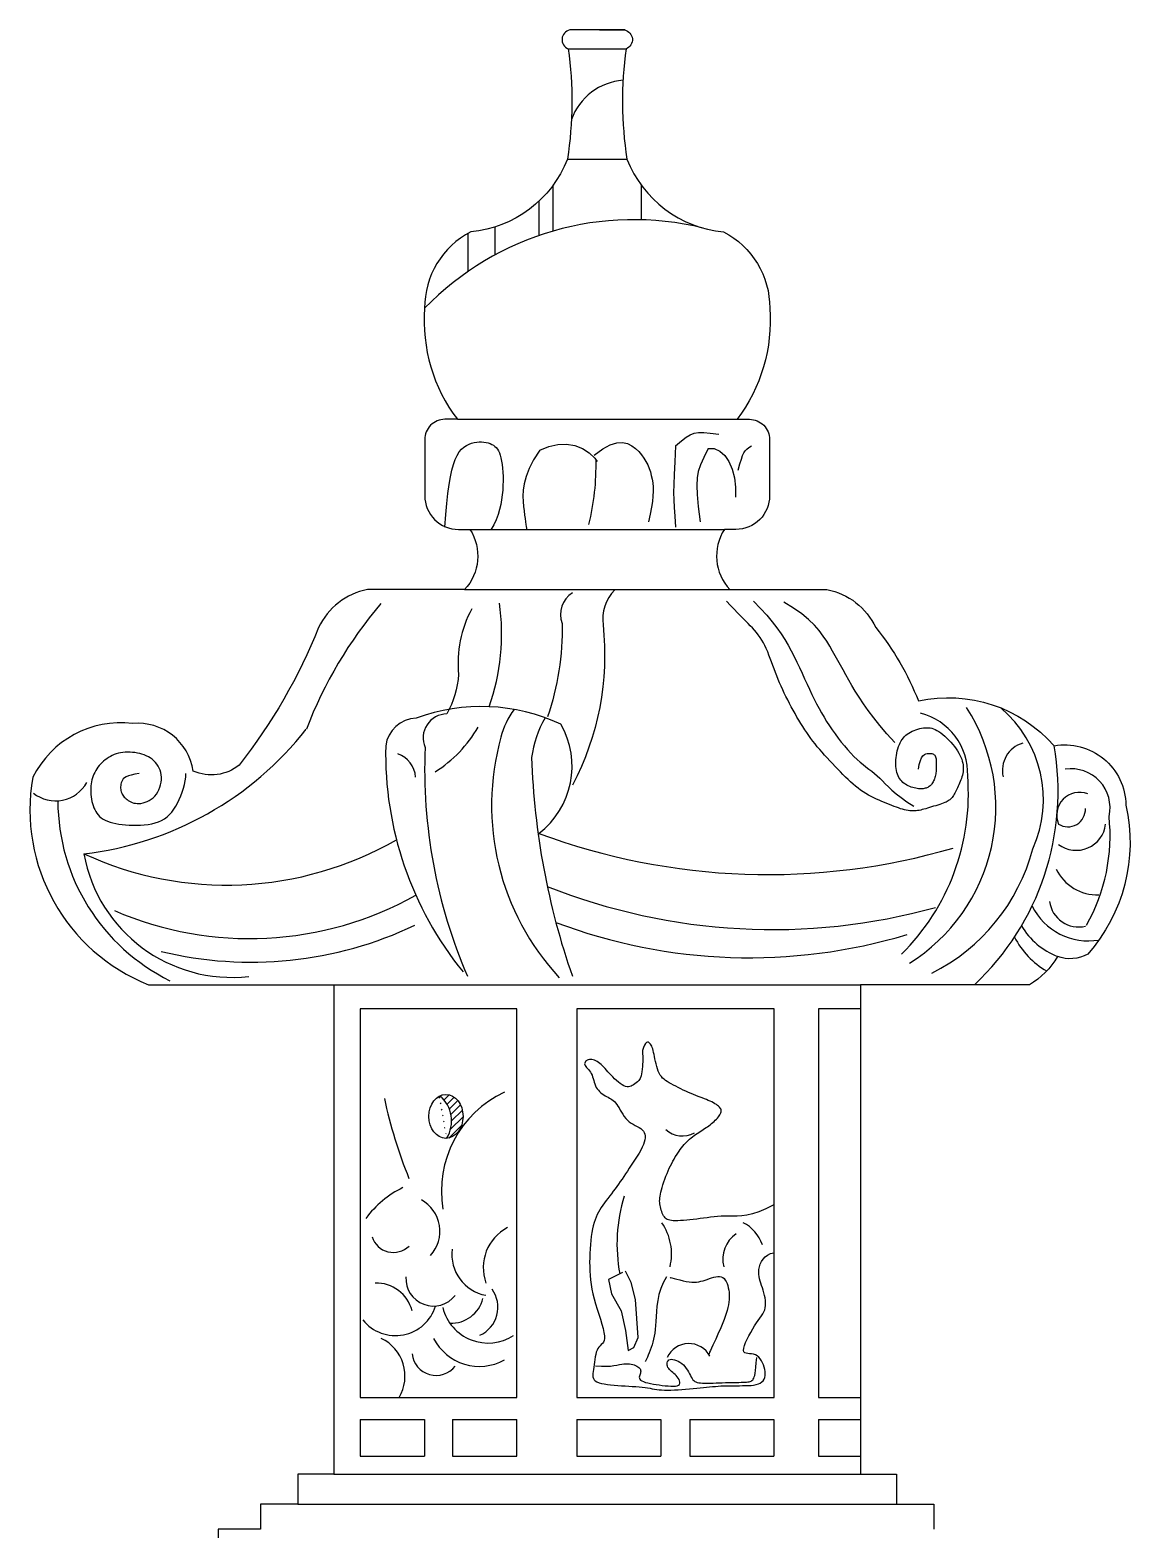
# Model space of a CAD drawing. Extents: x 1629 to 1966, y 405 to 1335.
# Drawn here: x 1629.2 to 1966.1, y 875.8 to 1334.7 of the extents above; entities that cross this region are included whole.
import ezdxf

# ---------------------------------------------------------------- set-up
doc = ezdxf.new("R2010")
doc.units = 0
doc.header["$LTSCALE"] = 10
doc.header["$MEASUREMENT"] = 0
for name, color, linetype in [('3', 3, 'CONTINUOUS'), ('4', 4, 'CONTINUOUS'), ('7', 7, 'CONTINUOUS'), ('BH', 3, 'CONTINUOUS')]:
    doc.layers.add(name, color=color, linetype=linetype)

msp = doc.modelspace()

# ---------------------------------------------------------------- hatches: boundary and pattern name
at = {"layer": 'BH'}
h = msp.add_hatch(dxfattribs=at)
h.set_pattern_fill('ANSI31', color=256, scale=12.3624, style=0)
h.set_pattern_definition([(45, (882.2914, 1049.1103), (-1.092692, 1.092692), [])])
edge = h.paths.add_edge_path()
edge.add_ellipse((1756.56, 1002.12), major_axis=(0, 6.73), ratio=0.778565, start_angle=182.5027, end_angle=380.0854)
edge.add_arc((1748.17, 1000.74), 10.14, -31.7931, 49.4692, ccw=False)

# ---------------------------------------------------------------- linework, layer by layer
at = {"layer": '3'}
for p, q in [((1794.04, 1328.95), (1811.75, 1328.95)), ((1793.77, 1295.14), (1812.02, 1295.14)), ((1789.43, 1273.14), (1789.43, 1287.24)), ((1816.5, 1276.59), (1816.5, 1287.05)), ((1785.09, 1271.77), (1785.09, 1282.33)), ((1763.36, 1260.77), (1763.36, 1272.46)), ((1771.69, 1265.89), (1771.69, 1274.43))]:
    msp.add_line(p, q, dxfattribs=at)
for points in [[(1756.21, 1182.49), (1756.52, 1186.33), (1756.84, 1189.76), (1757.18, 1192.82), (1757.54, 1195.52), (1757.94, 1197.88), (1758.37, 1199.93), (1758.86, 1201.69), (1759.4, 1203.19), (1760, 1204.45), (1760.66, 1205.5), (1761.36, 1206.34), (1762.1, 1207.01), (1762.87, 1207.53), (1763.65, 1207.92), (1764.44, 1208.2), (1765.22, 1208.39), (1765.99, 1208.51), (1766.75, 1208.57), (1767.48, 1208.58), (1768.19, 1208.53), (1768.86, 1208.42), (1769.49, 1208.27), (1770.08, 1208.07), (1770.63, 1207.83), (1771.12, 1207.55), (1771.57, 1207.22), (1771.97, 1206.84), (1772.33, 1206.38), (1772.65, 1205.85), (1772.93, 1205.22), (1773.18, 1204.51), (1773.4, 1203.68), (1773.6, 1202.74), (1773.76, 1201.69), (1773.89, 1200.56), (1773.99, 1199.33), (1774.05, 1198.04), (1774.07, 1196.69), (1774.04, 1195.28), (1773.96, 1193.85), (1773.82, 1192.38), (1773.63, 1190.89), (1773.35, 1189.38), (1772.99, 1187.85), (1772.52, 1186.32), (1771.93, 1184.77), (1771.21, 1183.21), (1770.35, 1181.66)], [(1785.29, 1206.03), (1788.1, 1207.19), (1790.86, 1207.79), (1793.52, 1207.87), (1796.03, 1207.45), (1798.35, 1206.58), (1800.42, 1205.29), (1802.19, 1203.62), (1802.89, 1202.63)], [(1801.96, 1204.51), (1804.6, 1206.46), (1806.92, 1207.68), (1808.94, 1208.29), (1810.69, 1208.39), (1812.21, 1208.07), (1813.52, 1207.43), (1814.64, 1206.58), (1815.62, 1205.62), (1816.47, 1204.62), (1817.21, 1203.62), (1817.84, 1202.59), (1818.37, 1201.55), (1818.81, 1200.49), (1819.18, 1199.41), (1819.48, 1198.3), (1819.71, 1197.17), (1819.89, 1196.01), (1820.01, 1194.78), (1820.04, 1193.46), (1819.99, 1192.01), (1819.83, 1190.39), (1819.56, 1188.56), (1819.15, 1186.49), (1818.6, 1184.15)], [(1826.92, 1207.42), (1826.65, 1202.46), (1826.45, 1198.62), (1826.34, 1195.59), (1826.3, 1193.08), (1826.34, 1190.81), (1826.45, 1188.49), (1826.65, 1185.81), (1826.92, 1182.49)], [(1826.92, 1207.42), (1828.71, 1208.9), (1830.15, 1209.99), (1831.39, 1210.76), (1832.6, 1211.22), (1833.92, 1211.43), (1835.51, 1211.42), (1837.53, 1211.24), (1840.13, 1210.92)], [(1846.05, 1199.94), (1846.61, 1201.86), (1847.06, 1203.33), (1847.44, 1204.42), (1847.82, 1205.24), (1848.24, 1205.86), (1848.75, 1206.37), (1849.39, 1206.86), (1850.21, 1207.42)], [(1785.29, 1206.03), (1783.43, 1203.09), (1782.07, 1200.41), (1781.13, 1197.98), (1780.55, 1195.78), (1780.25, 1193.78), (1780.17, 1191.96), (1780.23, 1190.32), (1780.36, 1188.81), (1780.51, 1187.44), (1780.65, 1186.2), (1780.79, 1185.09), (1780.92, 1184.13), (1781.04, 1183.31), (1781.14, 1182.65), (1781.22, 1182.15), (1781.28, 1181.81)], [(1836.9, 1206.59), (1835.53, 1203.82), (1834.53, 1201.56), (1833.85, 1199.56), (1833.47, 1197.55), (1833.37, 1195.27), (1833.51, 1192.45), (1833.87, 1188.83), (1834.41, 1184.15)], [(1836.9, 1206.59), (1838.73, 1206.52), (1840.43, 1205.77), (1841.95, 1204.41), (1843.25, 1202.54), (1844.27, 1200.23), (1844.98, 1197.59), (1845.31, 1194.69), (1845.22, 1191.63)], [(1850.77, 1159.85), (1852.94, 1157.61), (1854.84, 1155.51), (1856.5, 1153.53), (1857.95, 1151.65), (1859.22, 1149.83), (1860.35, 1148.08), (1861.37, 1146.35), (1862.31, 1144.64), (1863.2, 1142.92), (1864.05, 1141.2), (1864.86, 1139.48), (1865.65, 1137.78), (1866.42, 1136.11), (1867.17, 1134.47), (1867.9, 1132.86), (1868.63, 1131.31), (1869.36, 1129.82), (1870.1, 1128.38), (1870.84, 1126.98), (1871.6, 1125.62), (1872.38, 1124.3), (1873.18, 1123), (1874.01, 1121.72), (1874.87, 1120.45), (1875.77, 1119.19), (1876.7, 1117.94), (1877.65, 1116.72), (1878.62, 1115.54), (1879.59, 1114.41), (1880.57, 1113.34), (1881.53, 1112.33), (1882.49, 1111.41), (1883.42, 1110.57), (1884.34, 1109.81), (1885.23, 1109.09), (1886.11, 1108.41), (1886.97, 1107.75), (1887.82, 1107.08), (1888.65, 1106.38), (1889.47, 1105.63), (1890.29, 1104.83), (1891.15, 1103.96), (1892.1, 1103.01), (1893.18, 1101.99), (1894.45, 1100.88), (1895.96, 1099.7), (1897.76, 1098.42), (1899.89, 1097.05)], [(1894.05, 1116.61), (1891.62, 1119.25), (1889.48, 1121.74), (1887.58, 1124.09), (1885.91, 1126.32), (1884.43, 1128.42), (1883.12, 1130.4), (1881.96, 1132.27), (1880.91, 1134.03), (1879.96, 1135.69), (1879.07, 1137.26), (1878.23, 1138.77), (1877.42, 1140.23), (1876.63, 1141.67), (1875.83, 1143.1), (1875, 1144.55), (1874.13, 1146.04), (1873.19, 1147.58), (1872.12, 1149.17), (1870.88, 1150.81), (1869.41, 1152.49), (1867.64, 1154.2), (1865.53, 1155.95), (1863.02, 1157.72), (1860.05, 1159.51)]]:
    msp.add_lwpolyline(points, dxfattribs=at)
for points in [[(1795.3, 1162.37, 0.364596), (1792.17, 1153, -0.086683), (1787.71, 1124.45)], [(1764.48, 1157.46, 0.151752), (1760.46, 1137.39, -0.108156), (1756.88, 1125.33)], [(1769.79, 1127.52, 0.120478), (1772.97, 1159.25, 0.120478)], [(1756.88, 1125.33, 0.535484), (1750.18, 1115.06, 0.112086), (1763.14, 1045.01)], [(1777.43, 1126.7, 0.093131), (1773.41, 1118.19, 0.260771), (1791.27, 1044.57)]]:
    msp.add_lwpolyline(points, format="xyb", dxfattribs=at)
for centre, radius, start, end in [((1812.12, 1301.16), 18.16, 94.1421, 160.3832), ((1814.11, 1187.44), 89.18, 76.2226, 135.9163), ((1726.1, 1201.52), 76.46, 346.2421, 1.2064), ((1767.47, 1070.07), 57.5, 65.0564, 110.3208), ((1868.68, 1096.78), 56.32, 301.996, 32.762), ((1902.85, 1099.11), 36.7, 335.706, 49.8253), ((1948.1, 1096.65), 11.87, 346.9105, 98.9051), ((1950.6, 1094.34), 6.97, 68.6241, 203.4798), ((1947.05, 1096.16), 5.4, 238.205, 2.2574), ((1904.5, 1088), 55.49, 330.5031, 6.1734), ((1949.64, 1092.62), 9.05, 233.0425, 353.3127), ((1878.62, 1099.24), 59.65, 296.657, 345.2152), ((1955.99, 1083.72), 13.79, 205.2649, 272.4165), ((1953.38, 1075.18), 19.34, 206.6535, 279.5413), ((1950.37, 1069.09), 9, 187.7062, 283.3309), ((1696.85, 1166.46), 117.13, 256.4191, 295.3813), ((1849.53, 1218.71), 168.03, 249.3427, 286.6929), ((1952.46, 1072.39), 22.99, 211.4149, 248.0322), ((1953.16, 1068.44), 25.19, 207.0095, 239.9987), ((1748.17, 1000.74), 10.14, 328.2069, 49.4692), ((1842.44, 959.12), 11.65, 18.5948, 63.8346), ((1735.22, 939.76), 11.35, 14.6531, 91.6627), ((1752.72, 952.47), 8.42, 176.4965, 322.4295), ((1763.06, 943.7), 9.44, 294.3089, 35.7994), ((1741.12, 947.88), 12.86, 218.9417, 342.7762), ((1831.01, 925.3), 7.27, 27.7633, 155.9282)]:
    msp.add_arc(centre, radius, start, end, dxfattribs=at)
at = {"layer": '4'}
for p, q in [((1760.07, 1215.5), (1845.72, 1215.5)), ((1763.9, 1181.81), (1841.88, 1181.81)), ((1762.26, 1163.4), (1843.53, 1163.4)), ((1722.28, 1042.41), (1883.51, 1042.41)), ((1722.28, 892.59), (1883.51, 892.59))]:
    msp.add_line(p, q, dxfattribs=at)
for points in [[(1811.32, 1334.69), (1794.47, 1334.69, 0.742589), (1794.04, 1328.95, -0.073723), (1793.77, 1295.14, -0.283423), (1764.18, 1272.9, 0.282687), (1750.05, 1249.48, 0.183576), (1760.07, 1215.5), (1756.26, 1215.5, 0.414214), (1750.08, 1209.31), (1750.08, 1192.11, 0.414214), (1760.38, 1181.81), (1763.9, 1181.81, -0.346572), (1762.26, 1163.4), (1732.54, 1163.4, 0.239739), (1717.57, 1151.75, -0.070922), (1693.24, 1109.68, -0.281616), (1679.2, 1107.81, 0.396924), (1660.6, 1122.39, 0.317464), (1630.03, 1105.91, 0.355547), (1665.47, 1042.41), (1722.28, 1042.41), (1722.28, 892.59), (1711.2, 892.59), (1711.2, 883.43), (1699.74, 883.43), (1699.74, 875.8), (1686.76, 875.8), (1686.76, 836.88)], [(1803.57, 1334.69), (1811.32, 1334.69, -0.742589), (1811.75, 1328.95, 0.073723), (1812.02, 1295.14, 0.283423), (1841.61, 1272.9, -0.282687), (1855.74, 1249.48, -0.183576), (1845.72, 1215.5), (1849.53, 1215.5, -0.414214), (1855.71, 1209.31), (1855.71, 1192.11, -0.414214), (1845.41, 1181.81), (1841.88, 1181.81, 0.346572), (1843.53, 1163.4), (1873.25, 1163.4, -0.239739), (1888.22, 1151.75, -0.076212), (1901.27, 1129.31, -0.272519), (1942.83, 1115.59, -0.463521), (1964.81, 1097.4, -0.241711), (1953.14, 1051.76, -0.217363), (1943.86, 1051.07, -0.130972), (1935.27, 1042.41), (1883.51, 1042.41), (1883.51, 892.59), (1894.59, 892.59), (1894.59, 883.43), (1906.05, 883.43), (1906.05, 875.8)]]:
    msp.add_lwpolyline(points, format="xyb", dxfattribs=at)
for centre, radius, start, end in [((1855.25, 1278.29), 202.14, 249.6712, 286.2854), ((1689.37, 1177.48), 104.55, 245.2979, 299.8592)]:
    msp.add_arc(centre, radius, start, end, dxfattribs=at)
at = {"layer": '7'}
for p, q in [((1778.27, 1035.04), (1730.35, 1035.04)), ((1730.35, 1035.04), (1730.35, 916.1)), ((1778.27, 916.1), (1778.27, 1035.04)), ((1857.11, 1035.04), (1796.63, 1035.04)), ((1796.63, 1035.04), (1796.63, 916.1)), ((1857.11, 916.1), (1857.11, 1035.04)), ((1870.7, 1035.04), (1870.7, 916.1)), ((1883.51, 1035.04), (1870.7, 1035.04)), ((1730.35, 916.1), (1778.27, 916.1)), ((1796.63, 916.1), (1857.11, 916.1)), ((1870.7, 916.1), (1883.51, 916.1)), ((1730.35, 909.36), (1750.05, 909.36)), ((1730.35, 909.36), (1730.35, 898.14)), ((1750.05, 909.36), (1750.05, 898.14)), ((1758.57, 909.36), (1758.57, 898.14)), ((1758.57, 909.36), (1778.27, 909.36)), ((1778.27, 898.14), (1778.27, 909.36)), ((1796.63, 909.36), (1822.35, 909.36)), ((1796.63, 909.36), (1796.63, 898.14)), ((1822.35, 909.36), (1822.35, 898.14)), ((1831.28, 909.36), (1857.01, 909.36)), ((1831.28, 909.36), (1831.28, 898.14)), ((1857.01, 909.36), (1857.01, 898.14)), ((1870.7, 909.36), (1883.51, 909.36)), ((1870.7, 909.36), (1870.7, 898.14)), ((1730.35, 898.14), (1750.05, 898.14)), ((1758.57, 898.14), (1778.27, 898.14)), ((1796.63, 898.14), (1822.35, 898.14)), ((1831.28, 898.14), (1857.01, 898.14)), ((1870.7, 898.14), (1883.51, 898.14)), ((1711.2, 883.43), (1894.59, 883.43))]:
    msp.add_line(p, q, dxfattribs=at)
for points in [[(1808.25, 1163.27, 0.226399), (1804.68, 1152.56, -0.14937), (1795.3, 1103.48)], [(1747.5, 1123.99, 0.376053), (1738.13, 1115.51, 0.177994), (1761.8, 1046.35)], [(1786.96, 1124.16, 0.09897), (1782.79, 1111.94, 0.075349), (1795.29, 1045.01)]]:
    msp.add_lwpolyline(points, format="xyb", dxfattribs=at)
for points in [[(1901.27, 1108.38), (1901.55, 1109.87), (1901.89, 1111.01), (1902.27, 1111.86), (1902.68, 1112.46), (1903.11, 1112.85), (1903.54, 1113.08), (1903.96, 1113.2), (1904.36, 1113.24), (1904.73, 1113.25), (1905.07, 1113.23), (1905.37, 1113.18), (1905.65, 1113.1), (1905.89, 1112.98), (1906.1, 1112.84), (1906.27, 1112.66), (1906.42, 1112.44), (1906.53, 1112.19), (1906.62, 1111.9), (1906.68, 1111.59), (1906.72, 1111.25), (1906.74, 1110.9), (1906.76, 1110.54), (1906.76, 1110.18), (1906.76, 1109.81), (1906.76, 1109.45), (1906.76, 1109.09), (1906.75, 1108.73), (1906.74, 1108.38), (1906.72, 1108.02), (1906.69, 1107.67), (1906.65, 1107.31), (1906.59, 1106.95), (1906.52, 1106.58), (1906.43, 1106.21), (1906.33, 1105.85), (1906.21, 1105.49), (1906.08, 1105.14), (1905.94, 1104.81), (1905.78, 1104.5), (1905.62, 1104.2), (1905.44, 1103.94), (1905.25, 1103.7), (1905.05, 1103.48), (1904.84, 1103.29), (1904.62, 1103.12), (1904.39, 1102.97), (1904.15, 1102.83), (1903.9, 1102.72), (1903.64, 1102.62), (1903.36, 1102.54), (1903.07, 1102.47), (1902.76, 1102.42), (1902.44, 1102.4), (1902.09, 1102.39), (1901.72, 1102.4), (1901.32, 1102.43), (1900.9, 1102.48), (1900.46, 1102.56), (1900.01, 1102.66), (1899.54, 1102.78), (1899.07, 1102.93), (1898.61, 1103.1), (1898.16, 1103.29), (1897.72, 1103.52), (1897.3, 1103.77), (1896.9, 1104.04), (1896.53, 1104.35), (1896.19, 1104.69), (1895.87, 1105.06), (1895.58, 1105.46), (1895.31, 1105.9), (1895.08, 1106.38), (1894.88, 1106.89), (1894.72, 1107.43), (1894.58, 1108.01), (1894.48, 1108.61), (1894.41, 1109.24), (1894.37, 1109.89), (1894.37, 1110.56), (1894.4, 1111.24), (1894.46, 1111.93), (1894.55, 1112.62), (1894.67, 1113.32), (1894.82, 1114), (1895, 1114.66), (1895.21, 1115.31), (1895.45, 1115.92), (1895.71, 1116.5), (1896.01, 1117.04), (1896.33, 1117.53), (1896.67, 1117.99), (1897.05, 1118.41), (1897.46, 1118.79), (1897.89, 1119.15), (1898.36, 1119.47), (1898.86, 1119.76), (1899.39, 1120.03), (1899.95, 1120.26), (1900.52, 1120.47), (1901.1, 1120.65), (1901.69, 1120.81), (1902.27, 1120.93), (1902.84, 1121.02), (1903.38, 1121.08), (1903.91, 1121.1), (1904.42, 1121.09), (1904.91, 1121.04), (1905.4, 1120.93), (1905.9, 1120.78), (1906.41, 1120.56), (1906.94, 1120.28), (1907.51, 1119.93), (1908.1, 1119.51), (1908.73, 1119.02), (1909.36, 1118.48), (1910, 1117.89), (1910.64, 1117.27), (1911.25, 1116.63), (1911.83, 1115.97), (1912.37, 1115.3), (1912.86, 1114.64), (1913.3, 1113.98), (1913.68, 1113.34), (1914.02, 1112.7), (1914.3, 1112.08), (1914.54, 1111.46), (1914.73, 1110.87), (1914.87, 1110.29), (1914.97, 1109.73), (1915.03, 1109.18), (1915.04, 1108.65), (1915.02, 1108.13), (1914.97, 1107.62), (1914.88, 1107.11), (1914.77, 1106.61), (1914.63, 1106.11), (1914.47, 1105.6), (1914.29, 1105.1), (1914.09, 1104.6), (1913.88, 1104.11), (1913.66, 1103.63), (1913.44, 1103.16), (1913.22, 1102.7), (1913.01, 1102.26), (1912.8, 1101.84), (1912.6, 1101.45), (1912.4, 1101.07), (1912.2, 1100.71), (1912.01, 1100.38), (1911.81, 1100.07), (1911.61, 1099.78), (1911.4, 1099.52), (1911.18, 1099.28), (1910.95, 1099.07), (1910.69, 1098.87), (1910.41, 1098.68), (1910.1, 1098.5), (1909.74, 1098.33), (1909.34, 1098.16), (1908.88, 1097.98), (1908.36, 1097.8), (1907.8, 1097.61), (1907.19, 1097.41), (1906.57, 1097.22), (1905.93, 1097.03), (1905.3, 1096.84), (1904.67, 1096.66), (1904.07, 1096.48), (1903.51, 1096.31), (1902.98, 1096.16), (1902.48, 1096.02), (1901.99, 1095.9), (1901.52, 1095.8), (1901.05, 1095.72), (1900.59, 1095.66), (1900.12, 1095.62), (1899.64, 1095.62), (1899.15, 1095.64), (1898.65, 1095.68), (1898.12, 1095.75), (1897.58, 1095.85), (1897.02, 1095.98), (1896.44, 1096.13), (1895.83, 1096.31), (1895.19, 1096.52), (1894.53, 1096.75), (1893.84, 1097), (1893.14, 1097.28), (1892.41, 1097.57), (1891.66, 1097.88), (1890.89, 1098.2), (1890.1, 1098.54), (1889.3, 1098.89), (1888.49, 1099.25), (1887.66, 1099.64), (1886.84, 1100.04), (1886.01, 1100.48), (1885.19, 1100.94), (1884.38, 1101.44), (1883.58, 1101.97), (1882.79, 1102.55), (1882.01, 1103.17), (1881.25, 1103.83), (1880.48, 1104.52), (1879.72, 1105.24), (1878.95, 1105.99), (1878.18, 1106.77), (1877.39, 1107.58), (1876.59, 1108.4), (1875.78, 1109.25), (1874.96, 1110.1), (1874.15, 1110.97), (1873.35, 1111.84), (1872.55, 1112.71), (1871.78, 1113.58), (1871.04, 1114.44), (1870.32, 1115.29), (1869.64, 1116.14), (1868.97, 1116.99), (1868.33, 1117.84), (1867.71, 1118.71), (1867.09, 1119.59), (1866.49, 1120.49), (1865.89, 1121.42), (1865.28, 1122.38), (1864.69, 1123.36), (1864.09, 1124.37), (1863.5, 1125.4), (1862.92, 1126.44), (1862.35, 1127.49), (1861.79, 1128.54), (1861.25, 1129.6), (1860.72, 1130.65), (1860.21, 1131.69), (1859.71, 1132.74), (1859.23, 1133.78), (1858.77, 1134.83), (1858.32, 1135.88), (1857.89, 1136.94), (1857.47, 1138), (1857.07, 1139.08), (1856.68, 1140.16), (1856.29, 1141.23), (1855.91, 1142.29), (1855.52, 1143.33), (1855.12, 1144.34), (1854.7, 1145.31), (1854.26, 1146.24), (1853.8, 1147.12), (1853.31, 1147.94), (1852.79, 1148.73), (1852.25, 1149.49), (1851.67, 1150.22), (1851.08, 1150.93), (1850.45, 1151.63), (1849.8, 1152.33), (1849.12, 1153.03), (1848.4, 1153.76), (1847.62, 1154.53), (1846.78, 1155.37), (1845.87, 1156.3), (1844.86, 1157.35), (1843.75, 1158.52), (1842.53, 1159.85)], [(1662.64, 1107.03), (1661.28, 1106.84), (1660.17, 1106.62), (1659.3, 1106.36), (1658.63, 1106.07), (1658.12, 1105.75), (1657.75, 1105.4), (1657.48, 1105.04), (1657.29, 1104.65), (1657.14, 1104.26), (1657.03, 1103.85), (1656.96, 1103.44), (1656.93, 1103.03), (1656.93, 1102.62), (1656.97, 1102.22), (1657.04, 1101.83), (1657.14, 1101.45), (1657.26, 1101.1), (1657.42, 1100.77), (1657.6, 1100.45), (1657.81, 1100.15), (1658.04, 1099.87), (1658.31, 1099.59), (1658.6, 1099.33), (1658.92, 1099.08), (1659.27, 1098.83), (1659.65, 1098.6), (1660.06, 1098.38), (1660.5, 1098.2), (1660.96, 1098.05), (1661.47, 1097.95), (1662, 1097.89), (1662.57, 1097.89), (1663.17, 1097.94), (1663.8, 1098.07), (1664.44, 1098.26), (1665.07, 1098.51), (1665.7, 1098.83), (1666.31, 1099.21), (1666.88, 1099.67), (1667.41, 1100.19), (1667.88, 1100.78), (1668.3, 1101.43), (1668.65, 1102.13), (1668.94, 1102.86), (1669.17, 1103.61), (1669.32, 1104.38), (1669.41, 1105.15), (1669.42, 1105.92), (1669.35, 1106.66), (1669.22, 1107.38), (1669.01, 1108.07), (1668.74, 1108.72), (1668.41, 1109.35), (1668.03, 1109.93), (1667.59, 1110.48), (1667.11, 1110.97), (1666.59, 1111.42), (1666.03, 1111.83), (1665.43, 1112.18), (1664.8, 1112.5), (1664.15, 1112.77), (1663.47, 1113), (1662.77, 1113.2), (1662.05, 1113.35), (1661.32, 1113.47), (1660.58, 1113.56), (1659.83, 1113.61), (1659.09, 1113.62), (1658.36, 1113.6), (1657.63, 1113.53), (1656.93, 1113.42), (1656.24, 1113.28), (1655.59, 1113.09), (1654.96, 1112.86), (1654.35, 1112.6), (1653.78, 1112.3), (1653.22, 1111.97), (1652.69, 1111.62), (1652.19, 1111.23), (1651.7, 1110.82), (1651.24, 1110.4), (1650.8, 1109.95), (1650.38, 1109.48), (1649.99, 1108.99), (1649.63, 1108.49), (1649.29, 1107.97), (1648.99, 1107.43), (1648.72, 1106.88), (1648.49, 1106.32), (1648.29, 1105.74), (1648.12, 1105.15), (1647.99, 1104.54), (1647.89, 1103.92), (1647.81, 1103.29), (1647.77, 1102.64), (1647.76, 1101.98), (1647.77, 1101.3), (1647.81, 1100.62), (1647.89, 1099.93), (1647.99, 1099.24), (1648.12, 1098.56), (1648.29, 1097.9), (1648.49, 1097.25), (1648.72, 1096.62), (1648.99, 1096.02), (1649.3, 1095.45), (1649.66, 1094.91), (1650.06, 1094.41), (1650.51, 1093.94), (1651.02, 1093.5), (1651.59, 1093.11), (1652.22, 1092.75), (1652.93, 1092.44), (1653.7, 1092.17), (1654.53, 1091.93), (1655.42, 1091.73), (1656.37, 1091.57), (1657.37, 1091.44), (1658.42, 1091.34), (1659.52, 1091.27), (1660.65, 1091.23), (1661.82, 1091.22), (1662.99, 1091.26), (1664.16, 1091.34), (1665.32, 1091.48), (1666.44, 1091.69), (1667.51, 1091.96), (1668.53, 1092.31), (1669.47, 1092.74), (1670.33, 1093.25), (1671.14, 1093.85), (1671.88, 1094.53), (1672.57, 1095.29), (1673.21, 1096.12), (1673.81, 1097.04), (1674.37, 1098.03), (1674.9, 1099.1), (1675.38, 1100.22), (1675.82, 1101.38), (1676.2, 1102.56), (1676.51, 1103.73), (1676.74, 1104.88), (1676.89, 1105.99), (1676.94, 1107.03)], [(1857.05, 975.08), (1854.6, 973.81), (1852.42, 972.89), (1850.47, 972.27), (1848.74, 971.89), (1847.18, 971.68), (1845.76, 971.61), (1844.45, 971.6), (1843.22, 971.62), (1842.04, 971.6), (1840.89, 971.54), (1839.78, 971.46), (1838.69, 971.35), (1837.62, 971.23), (1836.56, 971.1), (1835.5, 970.96), (1834.45, 970.82), (1833.39, 970.69), (1832.34, 970.57), (1831.31, 970.46), (1830.31, 970.36), (1829.35, 970.28), (1828.45, 970.22), (1827.62, 970.19), (1826.87, 970.17), (1826.21, 970.19), (1825.64, 970.23), (1825.14, 970.31), (1824.71, 970.43), (1824.34, 970.58), (1824.02, 970.78), (1823.73, 971.03), (1823.47, 971.33), (1823.24, 971.68), (1823.03, 972.07), (1822.84, 972.5), (1822.66, 972.96), (1822.51, 973.43), (1822.38, 973.91), (1822.27, 974.39), (1822.18, 974.86), (1822.1, 975.31), (1822.06, 975.76), (1822.03, 976.2), (1822.04, 976.66), (1822.08, 977.15), (1822.14, 977.68), (1822.25, 978.26), (1822.39, 978.9), (1822.57, 979.61), (1822.79, 980.38), (1823.04, 981.2), (1823.32, 982.05), (1823.62, 982.91), (1823.95, 983.78), (1824.28, 984.63), (1824.63, 985.46), (1824.99, 986.26), (1825.35, 987.01), (1825.71, 987.73), (1826.08, 988.41), (1826.46, 989.07), (1826.83, 989.69), (1827.21, 990.29), (1827.59, 990.87), (1827.97, 991.43), (1828.35, 991.97), (1828.73, 992.49), (1829.12, 992.98), (1829.52, 993.46), (1829.93, 993.92), (1830.34, 994.35), (1830.77, 994.77), (1831.21, 995.16), (1831.66, 995.54), (1832.12, 995.9), (1832.58, 996.25), (1833.05, 996.58), (1833.52, 996.9), (1833.99, 997.21), (1834.45, 997.51), (1834.91, 997.8), (1835.36, 998.09), (1835.8, 998.38), (1836.24, 998.67), (1836.67, 998.96), (1837.09, 999.26), (1837.51, 999.57), (1837.91, 999.89), (1838.32, 1000.22), (1838.71, 1000.56), (1839.08, 1000.91), (1839.43, 1001.26), (1839.75, 1001.61), (1840.05, 1001.96), (1840.3, 1002.3), (1840.51, 1002.63), (1840.68, 1002.95), (1840.8, 1003.25), (1840.86, 1003.55), (1840.87, 1003.84), (1840.83, 1004.12), (1840.74, 1004.39), (1840.58, 1004.67), (1840.37, 1004.94), (1840.1, 1005.21), (1839.77, 1005.48), (1839.39, 1005.75), (1838.96, 1006.01), (1838.5, 1006.27), (1837.99, 1006.53), (1837.46, 1006.78), (1836.9, 1007.03), (1836.33, 1007.27), (1835.73, 1007.51), (1835.1, 1007.75), (1834.46, 1007.99), (1833.79, 1008.25), (1833.1, 1008.52), (1832.38, 1008.81), (1831.63, 1009.12), (1830.86, 1009.46), (1830.08, 1009.82), (1829.28, 1010.19), (1828.49, 1010.57), (1827.72, 1010.96), (1826.96, 1011.34), (1826.24, 1011.72), (1825.57, 1012.08), (1824.95, 1012.42), (1824.37, 1012.76), (1823.85, 1013.1), (1823.38, 1013.46), (1822.94, 1013.85), (1822.55, 1014.28), (1822.2, 1014.77), (1821.89, 1015.32), (1821.6, 1015.96), (1821.35, 1016.65), (1821.13, 1017.39), (1820.93, 1018.16), (1820.75, 1018.93), (1820.59, 1019.69), (1820.44, 1020.41), (1820.3, 1021.09), (1820.17, 1021.71), (1820.03, 1022.26), (1819.9, 1022.75), (1819.77, 1023.19), (1819.62, 1023.57), (1819.46, 1023.91), (1819.27, 1024.2), (1819.07, 1024.45), (1818.84, 1024.65), (1818.59, 1024.79), (1818.31, 1024.82), (1818.02, 1024.71), (1817.72, 1024.44), (1817.41, 1023.96), (1817.08, 1023.24), (1816.76, 1022.25)], [(1816.76, 1022.25), (1816.85, 1019.5), (1816.79, 1017.35), (1816.62, 1015.72), (1816.35, 1014.52), (1816.02, 1013.67), (1815.63, 1013.09), (1815.22, 1012.68), (1814.81, 1012.37), (1814.41, 1012.08), (1814.03, 1011.8), (1813.65, 1011.56), (1813.27, 1011.37), (1812.88, 1011.23), (1812.47, 1011.16), (1812.03, 1011.17), (1811.56, 1011.29), (1811.06, 1011.5), (1810.52, 1011.81), (1809.96, 1012.19), (1809.39, 1012.64), (1808.81, 1013.13), (1808.24, 1013.66), (1807.69, 1014.2), (1807.16, 1014.75), (1806.66, 1015.28), (1806.19, 1015.8), (1805.74, 1016.29), (1805.32, 1016.77), (1804.9, 1017.21), (1804.5, 1017.63), (1804.1, 1018.01), (1803.69, 1018.35), (1803.28, 1018.66), (1802.87, 1018.92), (1802.46, 1019.14), (1802.05, 1019.31), (1801.65, 1019.43), (1801.26, 1019.51), (1800.88, 1019.53), (1800.51, 1019.51), (1800.17, 1019.43), (1799.86, 1019.3), (1799.59, 1019.13), (1799.36, 1018.93), (1799.19, 1018.7), (1799.07, 1018.45), (1799.03, 1018.19), (1799.07, 1017.92), (1799.19, 1017.65), (1799.39, 1017.37), (1799.63, 1017.08), (1799.92, 1016.78), (1800.22, 1016.45), (1800.53, 1016.08), (1800.83, 1015.69), (1801.09, 1015.25), (1801.31, 1014.77), (1801.5, 1014.25), (1801.67, 1013.71), (1801.82, 1013.15), (1801.98, 1012.59), (1802.16, 1012.04), (1802.36, 1011.5), (1802.61, 1011), (1802.91, 1010.53), (1803.25, 1010.1), (1803.63, 1009.71), (1804.03, 1009.35), (1804.46, 1009.02), (1804.9, 1008.71), (1805.35, 1008.44), (1805.79, 1008.18), (1806.21, 1007.95), (1806.63, 1007.72), (1807.03, 1007.49), (1807.42, 1007.24), (1807.8, 1006.96), (1808.17, 1006.63), (1808.53, 1006.25), (1808.89, 1005.8), (1809.24, 1005.28), (1809.59, 1004.69), (1809.95, 1004.07), (1810.33, 1003.41), (1810.72, 1002.76), (1811.15, 1002.12), (1811.62, 1001.52), (1812.14, 1000.97), (1812.7, 1000.49), (1813.31, 1000.07), (1813.93, 999.7), (1814.55, 999.36), (1815.15, 999.03), (1815.72, 998.71), (1816.24, 998.37), (1816.69, 998.01), (1817.05, 997.61), (1817.32, 997.17), (1817.51, 996.68), (1817.6, 996.15), (1817.6, 995.56), (1817.51, 994.92), (1817.33, 994.22), (1817.05, 993.47), (1816.68, 992.66), (1816.23, 991.79), (1815.72, 990.9), (1815.15, 989.97), (1814.56, 989.03), (1813.94, 988.09), (1813.32, 987.16), (1812.72, 986.26), (1812.13, 985.38), (1811.57, 984.53), (1811.03, 983.72), (1810.5, 982.92), (1809.97, 982.15), (1809.45, 981.39), (1808.92, 980.64), (1808.38, 979.91), (1807.84, 979.18), (1807.28, 978.46), (1806.73, 977.75), (1806.17, 977.03), (1805.63, 976.33), (1805.11, 975.62), (1804.6, 974.92), (1804.12, 974.21), (1803.68, 973.51), (1803.27, 972.79), (1802.89, 972.05), (1802.55, 971.28), (1802.23, 970.47), (1801.94, 969.6), (1801.68, 968.66), (1801.45, 967.65), (1801.25, 966.55), (1801.07, 965.38), (1800.93, 964.15), (1800.8, 962.86), (1800.71, 961.54), (1800.64, 960.19), (1800.6, 958.84), (1800.59, 957.48), (1800.6, 956.13), (1800.65, 954.79), (1800.74, 953.44), (1800.87, 952.08), (1801.05, 950.69), (1801.29, 949.27), (1801.59, 947.81), (1801.96, 946.3), (1802.4, 944.73), (1802.88, 943.14), (1803.38, 941.56), (1803.87, 940.01), (1804.32, 938.55), (1804.7, 937.2), (1804.98, 936), (1805.14, 934.97), (1805.14, 934.16), (1805.02, 933.51), (1804.8, 933.01), (1804.5, 932.59), (1804.16, 932.24), (1803.8, 931.89), (1803.44, 931.52), (1803.11, 931.08), (1802.85, 930.54), (1802.63, 929.92), (1802.45, 929.22), (1802.31, 928.47), (1802.19, 927.7), (1802.09, 926.91), (1801.99, 926.13), (1801.89, 925.38), (1801.78, 924.68), (1801.67, 924.02), (1801.59, 923.41), (1801.56, 922.85), (1801.6, 922.34), (1801.72, 921.88), (1801.96, 921.48), (1802.32, 921.13), (1802.82, 920.83), (1803.46, 920.58), (1804.22, 920.37), (1805.07, 920.2), (1806.01, 920.06), (1807.02, 919.94), (1808.08, 919.84), (1809.18, 919.76), (1810.3, 919.68), (1811.42, 919.6), (1812.54, 919.53), (1813.64, 919.46), (1814.7, 919.38), (1815.72, 919.3), (1816.67, 919.21), (1817.55, 919.11), (1818.35, 918.99), (1819.09, 918.87), (1819.78, 918.75), (1820.46, 918.63), (1821.14, 918.52), (1821.86, 918.43), (1822.63, 918.36), (1823.47, 918.31), (1824.42, 918.3), (1825.44, 918.32), (1826.53, 918.37), (1827.66, 918.43), (1828.82, 918.51), (1829.99, 918.61), (1831.15, 918.71), (1832.28, 918.82), (1833.37, 918.93), (1834.41, 919.03), (1835.42, 919.13), (1836.38, 919.23), (1837.31, 919.32), (1838.21, 919.41), (1839.09, 919.48), (1839.94, 919.54), (1840.77, 919.59), (1841.58, 919.62), (1842.39, 919.65), (1843.19, 919.67), (1844, 919.68), (1844.82, 919.68), (1845.65, 919.68), (1846.51, 919.68), (1847.38, 919.69), (1848.27, 919.7), (1849.15, 919.73), (1850.01, 919.78), (1850.82, 919.88), (1851.58, 920.02), (1852.27, 920.21), (1852.86, 920.48), (1853.35, 920.81), (1853.73, 921.21), (1854.02, 921.67), (1854.22, 922.19), (1854.34, 922.75), (1854.37, 923.36), (1854.34, 924), (1854.23, 924.66), (1854.07, 925.34), (1853.84, 926.03), (1853.56, 926.7), (1853.22, 927.33), (1852.83, 927.91), (1852.38, 928.41), (1851.89, 928.83), (1851.34, 929.13), (1850.76, 929.32), (1850.15, 929.42), (1849.55, 929.47), (1849, 929.52), (1848.51, 929.61), (1848.12, 929.77), (1847.85, 930.06), (1847.73, 930.5), (1847.79, 931.14), (1848.01, 931.94), (1848.36, 932.86), (1848.81, 933.87), (1849.34, 934.93), (1849.92, 936), (1850.52, 937.04), (1851.13, 938), (1851.71, 938.87), (1852.25, 939.65), (1852.76, 940.36), (1853.21, 941.02), (1853.61, 941.65), (1853.94, 942.27), (1854.2, 942.9), (1854.38, 943.56), (1854.47, 944.26), (1854.48, 944.99), (1854.43, 945.75), (1854.32, 946.53), (1854.16, 947.32), (1853.97, 948.1), (1853.75, 948.87), (1853.51, 949.62), (1853.27, 950.33), (1853.03, 951.02), (1852.81, 951.7), (1852.62, 952.38), (1852.47, 953.06), (1852.38, 953.75), (1852.36, 954.48), (1852.43, 955.24), (1852.58, 956.05), (1852.84, 956.86), (1853.22, 957.67), (1853.71, 958.42), (1854.33, 959.1), (1855.09, 959.67), (1855.99, 960.1), (1857.05, 960.36)], [(1810.7, 954.3), (1806.36, 952.14), (1807.23, 947.81), (1810.26, 942.62), (1811.56, 936.56), (1812.43, 930.5), (1814.16, 931.37), (1815.46, 934.4), (1814.59, 946.08), (1813.29, 951.28), (1811.56, 954.74)], [(1824.12, 953.01), (1823.12, 951.2), (1822.37, 949.39), (1821.82, 947.57), (1821.44, 945.78), (1821.2, 944.05), (1821.05, 942.39), (1820.95, 940.82), (1820.88, 939.37), (1820.78, 938.06), (1820.67, 936.88), (1820.53, 935.8), (1820.37, 934.8), (1820.19, 933.88), (1819.98, 933.01), (1819.74, 932.18), (1819.47, 931.37), (1819.17, 930.56), (1818.86, 929.78), (1818.55, 929.05), (1818.26, 928.39), (1818.01, 927.84), (1817.81, 927.41), (1817.67, 927.14), (1817.63, 927.04)], [(1825.42, 952.57), (1825.2, 952.76), (1825.34, 952.79), (1825.78, 952.7), (1826.44, 952.53), (1827.28, 952.3), (1828.22, 952.05), (1829.2, 951.8), (1830.16, 951.6), (1831.05, 951.46), (1831.87, 951.38), (1832.63, 951.37), (1833.34, 951.41), (1834.02, 951.49), (1834.68, 951.63), (1835.32, 951.79), (1835.97, 952), (1836.62, 952.22), (1837.28, 952.46), (1837.94, 952.68), (1838.58, 952.88), (1839.21, 953.03), (1839.8, 953.11), (1840.36, 953.11), (1840.87, 953.01), (1841.34, 952.79), (1841.74, 952.46), (1842.1, 952.03), (1842.41, 951.53), (1842.67, 950.96), (1842.89, 950.33), (1843.06, 949.66), (1843.19, 948.97), (1843.27, 948.26), (1843.32, 947.53), (1843.32, 946.79), (1843.28, 946.02), (1843.2, 945.23), (1843.07, 944.41), (1842.9, 943.57), (1842.68, 942.69), (1842.41, 941.78), (1842.1, 940.85), (1841.76, 939.89), (1841.38, 938.91), (1840.98, 937.91), (1840.55, 936.91), (1840.1, 935.91), (1839.65, 934.9), (1839.19, 933.91), (1838.73, 932.95), (1838.31, 932.04), (1837.92, 931.21), (1837.6, 930.49), (1837.34, 929.9), (1837.18, 929.46), (1837.12, 929.2)], [(1802.43, 925.74), (1804.18, 925.64), (1805.68, 925.63), (1806.94, 925.7), (1808.01, 925.82), (1808.93, 925.97), (1809.71, 926.13), (1810.41, 926.27), (1811.04, 926.37), (1811.65, 926.42), (1812.23, 926.42), (1812.79, 926.37), (1813.31, 926.29), (1813.79, 926.16), (1814.24, 926.02), (1814.65, 925.85), (1815.02, 925.67), (1815.34, 925.48), (1815.61, 925.29), (1815.83, 925.08), (1816.01, 924.86), (1816.14, 924.63), (1816.21, 924.39), (1816.24, 924.12), (1816.21, 923.84), (1816.14, 923.55), (1816.03, 923.23), (1815.93, 922.91), (1815.84, 922.59), (1815.8, 922.27), (1815.84, 921.96), (1815.96, 921.66), (1816.21, 921.39), (1816.6, 921.13), (1817.11, 920.91), (1817.74, 920.7), (1818.45, 920.52), (1819.25, 920.35), (1820.1, 920.19), (1820.99, 920.05), (1821.91, 919.91), (1822.83, 919.78), (1823.74, 919.67), (1824.62, 919.59), (1825.44, 919.53), (1826.19, 919.52), (1826.85, 919.56), (1827.4, 919.67), (1827.81, 919.84), (1828.08, 920.09), (1828.22, 920.4), (1828.23, 920.76), (1828.15, 921.16), (1827.98, 921.57), (1827.74, 921.99), (1827.44, 922.4), (1827.11, 922.79), (1826.76, 923.14), (1826.4, 923.46), (1826.04, 923.76), (1825.69, 924.05), (1825.36, 924.33), (1825.05, 924.62), (1824.79, 924.92), (1824.58, 925.25), (1824.43, 925.61), (1824.33, 925.98), (1824.3, 926.35), (1824.34, 926.72), (1824.45, 927.05), (1824.63, 927.33), (1824.88, 927.56), (1825.21, 927.71), (1825.62, 927.77), (1826.09, 927.74), (1826.6, 927.63), (1827.15, 927.44), (1827.7, 927.19), (1828.26, 926.86), (1828.79, 926.47), (1829.29, 926.02), (1829.74, 925.52), (1830.14, 924.99), (1830.51, 924.43), (1830.84, 923.87), (1831.14, 923.32), (1831.43, 922.79), (1831.7, 922.31), (1831.96, 921.88), (1832.23, 921.52), (1832.51, 921.22), (1832.81, 920.99), (1833.15, 920.81), (1833.54, 920.67), (1833.99, 920.57), (1834.52, 920.51), (1835.13, 920.47), (1835.83, 920.46), (1836.62, 920.45), (1837.48, 920.47), (1838.38, 920.49), (1839.32, 920.52), (1840.27, 920.55), (1841.22, 920.58), (1842.16, 920.61), (1843.07, 920.64), (1843.93, 920.65), (1844.76, 920.67), (1845.54, 920.68), (1846.28, 920.7), (1846.96, 920.71), (1847.58, 920.73), (1848.14, 920.75), (1848.63, 920.78), (1849.07, 920.83), (1849.45, 920.89), (1849.78, 920.97), (1850.06, 921.09), (1850.31, 921.24), (1850.52, 921.43), (1850.7, 921.67), (1850.86, 921.96), (1851.01, 922.34), (1851.14, 922.84), (1851.26, 923.49), (1851.38, 924.33), (1851.51, 925.38), (1851.64, 926.68), (1851.79, 928.27)]]:
    msp.add_lwpolyline(points, dxfattribs=at)
for centre, radius, start, end in [((1837.51, 1073.2), 132.48, 139.5728, 159.0218), ((1897.16, 1106.92), 19.23, 358.2221, 75.5734), ((1633.84, 1183.57), 101.76, 276.6762, 321.7957), ((1733.17, 1140.1), 38.19, 301.7859, 330.4944), ((1769.39, 1109.27), 25.81, 307.285, 30.0728), ((1862.97, 1101.55), 81.08, 313.1663, 9.9694), ((1935.84, 1107.94), 8.85, 107.2249, 192.5876), ((1739.26, 1105.48), 8.03, 3.6819, 71.5113), ((1847.37, 1100.91), 69.22, 314.7619, 4.4836), ((1637.03, 1109.56), 10.88, 231.3685, 331.2291), ((1699.23, 1098.85), 61.53, 180.1398, 243.76), ((1690.97, 1090.71), 46.03, 190.2785, 276.5039), ((1696.41, 1160.87), 104.32, 246.6442, 299.2301), ((1856.64, 1246.16), 186.85, 248.3213, 285.4871), ((1879.89, 1038), 145.39, 192.0631, 202.1749), ((1788.56, 979.22), 33.39, 114.9325, 189.5026), ((1828.98, 1003.75), 7.62, 228.0786, 298.9357), ((1756.56, 952.96), 30.36, 115.7442, 143.8099), ((1858.73, 963.14), 49.77, 163.0202, 190.7293), ((1743.79, 966.95), 10.93, 317.6173, 61.3261), ((1808.85, 960), 16.82, 346.5536, 34.7067), ((1740.48, 967.33), 6.86, 197.7828, 314.172), ((1781.81, 955.81), 13.81, 117.5153, 199.9446), ((1850.87, 958.41), 9.49, 124.7026, 194.1472), ((1771.16, 959.92), 12.79, 173.0512, 259.5118), ((1758.27, 948.73), 9.9, 267.1098, 346.3529), ((1769.46, 946.98), 14.25, 193.8571, 303.441), ((1731.18, 922.59), 12.84, 329.5831, 64.1782), ((1766.86, 941.44), 15.84, 207.4024, 298.7749), ((1753.56, 930.2), 7.39, 185.9213, 322.2185)]:
    msp.add_arc(centre, radius, start, end, dxfattribs=at)
msp.add_ellipse((1756.56, 1002.12), major_axis=(0, 6.73), ratio=0.778565, dxfattribs=at)

doc.saveas('drawing.dxf')
